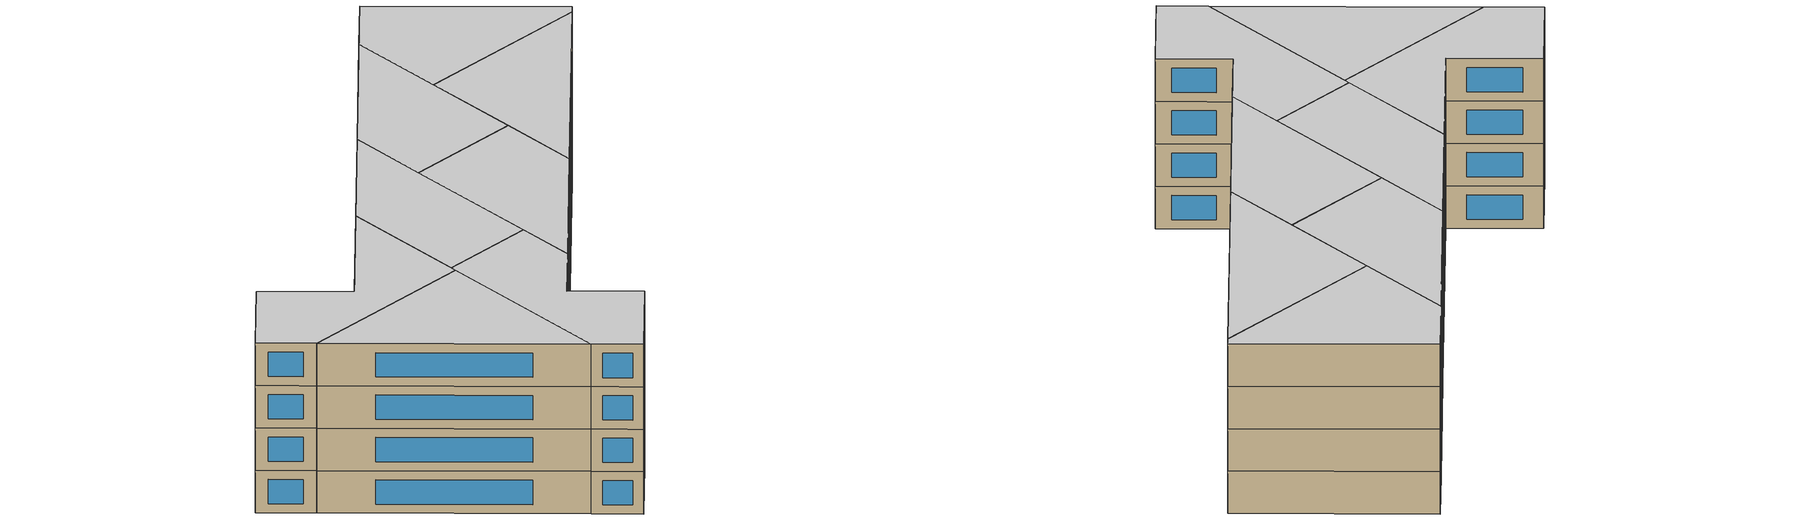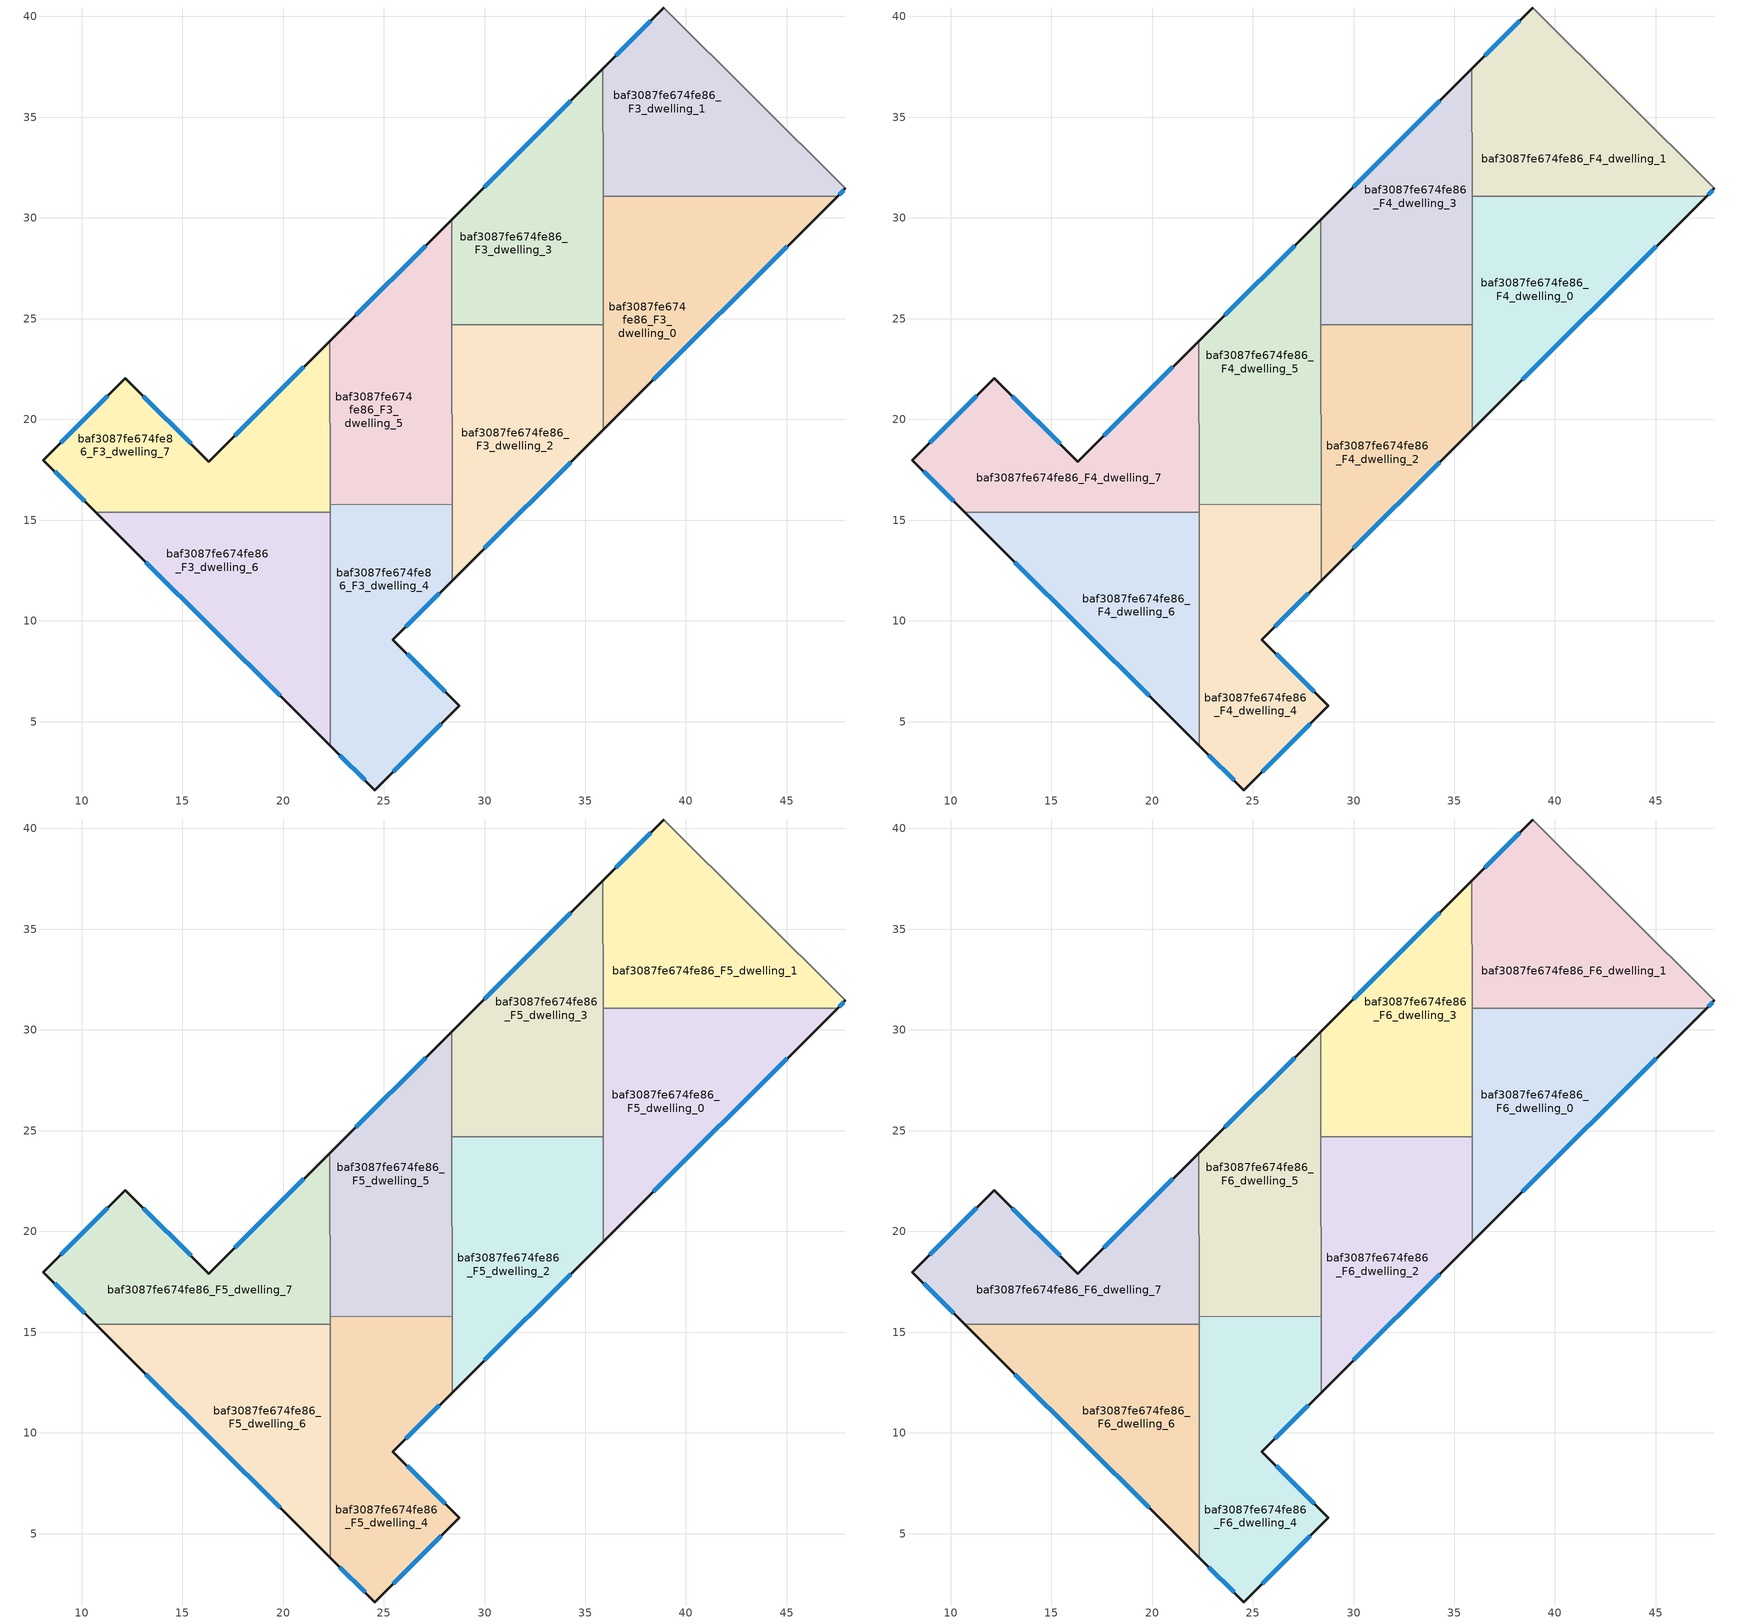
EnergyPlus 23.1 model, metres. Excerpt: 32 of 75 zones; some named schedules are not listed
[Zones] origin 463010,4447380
baf3087fe674fe86_F3_dwelling_0
 floor to baf3087fe674fe86_F2_dwelling_3 (EU_floor_Construction): 42.02,25.6 36.11,19.7 35.9,19.91 35.89,28.61 37.43,30.16 z9
 floor to baf3087fe674fe86_F2_dwelling_4 (EU_floor_Construction): 47.52,31.08 42.02,25.6 37.43,30.16 38.34,31.07 z9
 floor to baf3087fe674fe86_F2_dwelling_2 (EU_floor_Construction): 36.11,19.7 35.9,19.49 35.9,19.91 z9
 floor adiabatic (EU_floor_Construction): 38.34,31.07 35.89,28.61 35.89,31.07 z9
 wall outside (EU_wall_Construction): 35.9,19.49 47.52,31.08 z9:12
 wall to baf3087fe674fe86_F3_dwelling_1 (EU_wall_Construction): 47.52,31.08 35.89,31.07 z9:12
 wall to baf3087fe674fe86_F3_dwelling_3 (EU_wall_Construction): 35.89,31.07 35.89,24.71 z9:12
 wall to baf3087fe674fe86_F3_dwelling_2 (EU_wall_Construction): 35.89,24.71 35.9,19.49 z9:12
 window (EU_Window_Construction): 38.39,21.97 45.03,28.6 z9.64:11.36
baf3087fe674fe86_F3_dwelling_1
 floor to baf3087fe674fe86_F2_dwelling_8 (EU_floor_Construction): 43.29,36.05 38.34,31.07 35.89,31.07 35.88,37.41 38.9,40.42 z9
 floor to baf3087fe674fe86_F2_dwelling_4 (EU_floor_Construction): 47.9,31.46 47.52,31.08 38.34,31.07 43.29,36.05 z9
 wall outside (EU_wall_Construction): 38.9,40.42 35.88,37.41 / 47.52,31.08 47.9,31.46 z9:12
 wall adiabatic (EU_wall_Construction): 47.9,31.46 38.9,40.42 z9:12
 wall to baf3087fe674fe86_F3_dwelling_3 (EU_wall_Construction): 35.88,37.41 35.89,31.07 z9:12
 window (EU_Window_Construction): 38.25,39.78 36.53,38.05 / 47.6,31.16 47.82,31.38 z9.64:11.36
baf3087fe674fe86_F3_dwelling_2
 floor to baf3087fe674fe86_F2_dwelling_2 (EU_floor_Construction): 35.9,19.91 35.9,19.49 30.17,13.77 28.39,15.54 28.38,21.06 31.54,24.24 z9
 floor to baf3087fe674fe86_F2_dwelling_3 (EU_floor_Construction): 35.89,24.71 35.9,19.91 31.54,24.24 32,24.71 z9
 floor to baf3087fe674fe86_F2_dwelling_1 (EU_floor_Construction): 30.17,13.77 28.39,12.01 28.39,15.54 z9
 floor to baf3087fe674fe86_F2_dwelling_7 (EU_floor_Construction): 32,24.71 28.38,21.06 28.38,24.7 z9
 wall outside (EU_wall_Construction): 28.39,12 35.9,19.49 z9:12
 wall to baf3087fe674fe86_F3_dwelling_3 (EU_wall_Construction): 35.89,24.71 28.38,24.7 z9:12
 wall to baf3087fe674fe86_F3_dwelling_5 (EU_wall_Construction): 28.38,24.7 28.39,15.78 z9:12
 wall to baf3087fe674fe86_F3_dwelling_4 (EU_wall_Construction): 28.39,15.78 28.39,12 z9:12
 window (EU_Window_Construction): 30,13.61 34.29,17.89 z9.64:11.36
baf3087fe674fe86_F3_dwelling_3
 floor to baf3087fe674fe86_F2_dwelling_7 (EU_floor_Construction): 35.65,28.37 32.01,24.71 28.38,24.7 28.37,29.92 31.23,32.77 z9
 floor to baf3087fe674fe86_F2_dwelling_3 (EU_floor_Construction): 35.89,28.61 35.89,24.71 32.01,24.71 z9
 floor adiabatic (EU_floor_Construction): 35.88,37.41 35.89,28.61 35.65,28.37 31.23,32.77 z9
 wall outside (EU_wall_Construction): 35.88,37.41 28.37,29.92 z9:12
 wall to baf3087fe674fe86_F3_dwelling_5 (EU_wall_Construction): 28.37,29.92 28.38,24.7 z9:12
 window (EU_Window_Construction): 34.27,35.81 29.98,31.53 z9.64:11.36
baf3087fe674fe86_F3_dwelling_4
 floor to baf3087fe674fe86_F2_dwelling_0 (EU_floor_Construction): 25.45,9.07 28.76,5.79 24.56,1.61 22.34,3.82 22.34,10.72 24.72,8.35 z9
 floor to baf3087fe674fe86_F2_dwelling_1 (EU_floor_Construction): 28.39,15.54 28.39,12.01 24.72,8.35 22.34,10.72 22.33,14.98 23.12,15.77 28.15,15.78 z9
 floor adiabatic (EU_floor_Construction): 28.39,15.78 28.39,15.54 28.15,15.78 z9
 floor to baf3087fe674fe86_F2_dwelling_6 (EU_floor_Construction): 23.12,15.77 22.33,14.98 22.33,15.77 z9
 wall outside (EU_wall_Construction): 22.34,3.82 24.56,1.61 28.76,5.79 25.45,9.07 28.39,12 z9:12
 wall to baf3087fe674fe86_F3_dwelling_5 (EU_wall_Construction): 28.39,15.78 22.33,15.77 z9:12
 wall to baf3087fe674fe86_F3_dwelling_6 (EU_wall_Construction): 22.33,15.4 22.34,3.82 z9:12
 wall to baf3087fe674fe86_F3_dwelling_7 (EU_wall_Construction): 22.33,15.77 22.33,15.4 z9:12
 window (EU_Window_Construction): 26.08,9.7 27.76,11.38 / 28.05,6.5 26.16,8.37 / 25.46,2.5 27.86,4.9 / 22.82,3.34 24.09,2.08 z9.64:11.36
baf3087fe674fe86_F3_dwelling_5
 floor to baf3087fe674fe86_F2_dwelling_1 (EU_floor_Construction): 28.15,15.78 23.12,15.77 25.62,18.29 z9
 floor to baf3087fe674fe86_F2_dwelling_6 (EU_floor_Construction): 28.05,20.73 23.12,15.77 22.33,15.77 22.33,23.88 23.6,25.16 z9
 floor to baf3087fe674fe86_F2_dwelling_7 (EU_floor_Construction): 28.37,29.92 28.38,21.06 28.05,20.73 23.6,25.16 z9
 floor adiabatic (EU_floor_Construction): 28.38,21.06 28.39,15.78 28.15,15.78 25.63,18.29 z9
 wall outside (EU_wall_Construction): 28.37,29.92 22.33,23.88 z9:12
 wall to baf3087fe674fe86_F3_dwelling_7 (EU_wall_Construction): 22.33,23.88 22.33,15.77 z9:12
 window (EU_Window_Construction): 27.08,28.63 23.62,25.18 z9.64:11.36
baf3087fe674fe86_F3_dwelling_6
 floor to baf3087fe674fe86_F2_dwelling_5 (EU_floor_Construction): 20.65,13.29 16.76,9.37 10.71,15.39 18.53,15.4 z9
 floor to baf3087fe674fe86_F2_dwelling_0 (EU_floor_Construction): 22.34,10.72 22.34,3.82 16.76,9.37 20.21,12.84 z9
 floor to baf3087fe674fe86_F2_dwelling_1 (EU_floor_Construction): 22.33,14.98 22.34,10.72 20.21,12.84 z9
 floor to baf3087fe674fe86_F2_dwelling_6 (EU_floor_Construction): 22.33,15.4 22.33,14.98 20.65,13.29 18.53,15.4 z9
 wall outside (EU_wall_Construction): 10.71,15.39 22.34,3.82 z9:12
 wall to baf3087fe674fe86_F3_dwelling_7 (EU_wall_Construction): 22.33,15.4 10.71,15.39 z9:12
 window (EU_Window_Construction): 13.2,12.91 19.85,6.3 z9.64:11.36
baf3087fe674fe86_F3_dwelling_7
 floor to baf3087fe674fe86_F2_dwelling_5 (EU_floor_Construction): 16.33,17.9 16.17,17.75 18.53,15.4 10.71,15.39 8.1,17.98 12.17,22.04 z9
 floor to baf3087fe674fe86_F2_dwelling_6 (EU_floor_Construction): 22.33,23.88 22.33,15.4 18.53,15.4 16.17,17.75 16.33,17.9 z9
 wall outside (EU_wall_Construction): 22.33,23.88 16.33,17.9 12.17,22.04 8.1,17.98 10.71,15.39 z9:12
 window (EU_Window_Construction): 8.66,17.43 10.15,15.95 / 11.3,21.17 8.97,18.85 / 15.44,18.78 13.06,21.15 / 21.04,22.6 17.61,19.18 z9.64:11.36
baf3087fe674fe86_F4_dwelling_0
 floor to baf3087fe674fe86_F3_dwelling_0 (EU_floor_Construction): 47.52,31.08 35.9,19.49 35.89,31.07 z12
 wall outside (EU_wall_Construction): 35.9,19.49 47.52,31.08 z12:15
 wall to baf3087fe674fe86_F4_dwelling_1 (EU_wall_Construction): 47.52,31.08 35.89,31.07 z12:15
 wall to baf3087fe674fe86_F4_dwelling_3 (EU_wall_Construction): 35.89,31.07 35.89,24.71 z12:15
 wall to baf3087fe674fe86_F4_dwelling_2 (EU_wall_Construction): 35.89,24.71 35.9,19.49 z12:15
 window (EU_Window_Construction): 38.39,21.97 45.03,28.6 z12.64:14.36
baf3087fe674fe86_F4_dwelling_1
 floor to baf3087fe674fe86_F3_dwelling_1 (EU_floor_Construction): 47.9,31.46 47.52,31.08 35.89,31.07 35.88,37.41 38.9,40.42 z12
 wall outside (EU_wall_Construction): 38.9,40.42 35.88,37.41 / 47.52,31.08 47.9,31.46 z12:15
 wall adiabatic (EU_wall_Construction): 47.9,31.46 38.9,40.42 z12:15
 wall to baf3087fe674fe86_F4_dwelling_3 (EU_wall_Construction): 35.88,37.41 35.89,31.07 z12:15
 window (EU_Window_Construction): 38.25,39.78 36.53,38.05 / 47.6,31.16 47.82,31.38 z12.64:14.36
baf3087fe674fe86_F4_dwelling_2
 floor to baf3087fe674fe86_F3_dwelling_2 (EU_floor_Construction): 35.89,24.71 35.9,19.49 28.39,12 28.38,24.7 z12
 wall outside (EU_wall_Construction): 28.39,12 35.9,19.49 z12:15
 wall to baf3087fe674fe86_F4_dwelling_3 (EU_wall_Construction): 35.89,24.71 28.38,24.7 z12:15
 wall to baf3087fe674fe86_F4_dwelling_5 (EU_wall_Construction): 28.38,24.7 28.39,15.78 z12:15
 wall to baf3087fe674fe86_F4_dwelling_4 (EU_wall_Construction): 28.39,15.78 28.39,12 z12:15
 window (EU_Window_Construction): 30,13.61 34.29,17.89 z12.64:14.36
baf3087fe674fe86_F4_dwelling_3
 floor to baf3087fe674fe86_F3_dwelling_3 (EU_floor_Construction): 35.88,37.41 35.89,24.71 28.38,24.7 28.37,29.92 z12
 wall outside (EU_wall_Construction): 35.88,37.41 28.37,29.92 z12:15
 wall to baf3087fe674fe86_F4_dwelling_5 (EU_wall_Construction): 28.37,29.92 28.38,24.7 z12:15
 window (EU_Window_Construction): 34.27,35.81 29.98,31.53 z12.64:14.36
baf3087fe674fe86_F4_dwelling_4
 floor to baf3087fe674fe86_F3_dwelling_4 (EU_floor_Construction): 28.39,15.78 28.39,12 25.45,9.07 28.76,5.79 24.56,1.61 22.34,3.82 22.33,15.77 z12
 wall outside (EU_wall_Construction): 22.34,3.82 24.56,1.61 28.76,5.79 25.45,9.07 28.39,12 z12:15
 wall to baf3087fe674fe86_F4_dwelling_5 (EU_wall_Construction): 28.39,15.78 22.33,15.77 z12:15
 wall to baf3087fe674fe86_F4_dwelling_6 (EU_wall_Construction): 22.33,15.4 22.34,3.82 z12:15
 wall to baf3087fe674fe86_F4_dwelling_7 (EU_wall_Construction): 22.33,15.77 22.33,15.4 z12:15
 window (EU_Window_Construction): 26.08,9.7 27.76,11.38 / 28.05,6.5 26.16,8.37 / 25.46,2.5 27.86,4.9 / 22.82,3.34 24.09,2.08 z12.64:14.36
baf3087fe674fe86_F4_dwelling_5
 floor to baf3087fe674fe86_F3_dwelling_5 (EU_floor_Construction): 28.37,29.92 28.39,15.78 22.33,15.77 22.33,23.88 z12
 wall outside (EU_wall_Construction): 28.37,29.92 22.33,23.88 z12:15
 wall to baf3087fe674fe86_F4_dwelling_7 (EU_wall_Construction): 22.33,23.88 22.33,15.77 z12:15
 window (EU_Window_Construction): 27.08,28.63 23.62,25.18 z12.64:14.36
baf3087fe674fe86_F4_dwelling_6
 floor to baf3087fe674fe86_F3_dwelling_6 (EU_floor_Construction): 22.33,15.4 22.34,3.82 10.71,15.39 z12
 wall outside (EU_wall_Construction): 10.71,15.39 22.34,3.82 z12:15
 wall to baf3087fe674fe86_F4_dwelling_7 (EU_wall_Construction): 22.33,15.4 10.71,15.39 z12:15
 window (EU_Window_Construction): 13.2,12.91 19.85,6.3 z12.64:14.36
baf3087fe674fe86_F4_dwelling_7
 floor to baf3087fe674fe86_F3_dwelling_7 (EU_floor_Construction): 22.33,23.88 22.33,15.4 10.71,15.39 8.1,17.98 12.17,22.04 16.33,17.9 z12
 wall outside (EU_wall_Construction): 22.33,23.88 16.33,17.9 12.17,22.04 8.1,17.98 10.71,15.39 z12:15
 window (EU_Window_Construction): 8.66,17.43 10.15,15.95 / 11.3,21.17 8.97,18.85 / 15.44,18.78 13.06,21.15 / 21.04,22.6 17.61,19.18 z12.64:14.36
baf3087fe674fe86_F5_dwelling_0
 floor to baf3087fe674fe86_F4_dwelling_0 (EU_floor_Construction): 47.52,31.08 35.9,19.49 35.89,31.07 z15
 wall outside (EU_wall_Construction): 35.9,19.49 47.52,31.08 z15:18
 wall to baf3087fe674fe86_F5_dwelling_1 (EU_wall_Construction): 47.52,31.08 35.89,31.07 z15:18
 wall to baf3087fe674fe86_F5_dwelling_3 (EU_wall_Construction): 35.89,31.07 35.89,24.71 z15:18
 wall to baf3087fe674fe86_F5_dwelling_2 (EU_wall_Construction): 35.89,24.71 35.9,19.49 z15:18
 window (EU_Window_Construction): 38.39,21.97 45.03,28.6 z15.64:17.36
baf3087fe674fe86_F5_dwelling_1
 floor to baf3087fe674fe86_F4_dwelling_1 (EU_floor_Construction): 47.9,31.46 47.52,31.08 35.89,31.07 35.88,37.41 38.9,40.42 z15
 wall outside (EU_wall_Construction): 38.9,40.42 35.88,37.41 / 47.52,31.08 47.9,31.46 z15:18
 wall adiabatic (EU_wall_Construction): 47.9,31.46 38.9,40.42 z15:18
 wall to baf3087fe674fe86_F5_dwelling_3 (EU_wall_Construction): 35.88,37.41 35.89,31.07 z15:18
 window (EU_Window_Construction): 38.25,39.78 36.53,38.05 / 47.6,31.16 47.82,31.38 z15.64:17.36
baf3087fe674fe86_F5_dwelling_2
 floor to baf3087fe674fe86_F4_dwelling_2 (EU_floor_Construction): 35.89,24.71 35.9,19.49 28.39,12 28.38,24.7 z15
 wall outside (EU_wall_Construction): 28.39,12 35.9,19.49 z15:18
 wall to baf3087fe674fe86_F5_dwelling_3 (EU_wall_Construction): 35.89,24.71 28.38,24.7 z15:18
 wall to baf3087fe674fe86_F5_dwelling_5 (EU_wall_Construction): 28.38,24.7 28.39,15.78 z15:18
 wall to baf3087fe674fe86_F5_dwelling_4 (EU_wall_Construction): 28.39,15.78 28.39,12 z15:18
 window (EU_Window_Construction): 30,13.61 34.29,17.89 z15.64:17.36
baf3087fe674fe86_F5_dwelling_3
 floor to baf3087fe674fe86_F4_dwelling_3 (EU_floor_Construction): 35.88,37.41 35.89,24.71 28.38,24.7 28.37,29.92 z15
 wall outside (EU_wall_Construction): 35.88,37.41 28.37,29.92 z15:18
 wall to baf3087fe674fe86_F5_dwelling_5 (EU_wall_Construction): 28.37,29.92 28.38,24.7 z15:18
 window (EU_Window_Construction): 34.27,35.81 29.98,31.53 z15.64:17.36
baf3087fe674fe86_F5_dwelling_4
 floor to baf3087fe674fe86_F4_dwelling_4 (EU_floor_Construction): 28.39,15.78 28.39,12 25.45,9.07 28.76,5.79 24.56,1.61 22.34,3.82 22.33,15.77 z15
 wall outside (EU_wall_Construction): 22.34,3.82 24.56,1.61 28.76,5.79 25.45,9.07 28.39,12 z15:18
 wall to baf3087fe674fe86_F5_dwelling_5 (EU_wall_Construction): 28.39,15.78 22.33,15.77 z15:18
 wall to baf3087fe674fe86_F5_dwelling_6 (EU_wall_Construction): 22.33,15.4 22.34,3.82 z15:18
 wall to baf3087fe674fe86_F5_dwelling_7 (EU_wall_Construction): 22.33,15.77 22.33,15.4 z15:18
 window (EU_Window_Construction): 26.08,9.7 27.76,11.38 / 28.05,6.5 26.16,8.37 / 25.46,2.5 27.86,4.9 / 22.82,3.34 24.09,2.08 z15.64:17.36
baf3087fe674fe86_F5_dwelling_5
 floor to baf3087fe674fe86_F4_dwelling_5 (EU_floor_Construction): 28.37,29.92 28.39,15.78 22.33,15.77 22.33,23.88 z15
 wall outside (EU_wall_Construction): 28.37,29.92 22.33,23.88 z15:18
 wall to baf3087fe674fe86_F5_dwelling_7 (EU_wall_Construction): 22.33,23.88 22.33,15.77 z15:18
 window (EU_Window_Construction): 27.08,28.63 23.62,25.18 z15.64:17.36
baf3087fe674fe86_F5_dwelling_6
 floor to baf3087fe674fe86_F4_dwelling_6 (EU_floor_Construction): 22.33,15.4 22.34,3.82 10.71,15.39 z15
 wall outside (EU_wall_Construction): 10.71,15.39 22.34,3.82 z15:18
 wall to baf3087fe674fe86_F5_dwelling_7 (EU_wall_Construction): 22.33,15.4 10.71,15.39 z15:18
 window (EU_Window_Construction): 13.2,12.91 19.85,6.3 z15.64:17.36
baf3087fe674fe86_F5_dwelling_7
 floor to baf3087fe674fe86_F4_dwelling_7 (EU_floor_Construction): 22.33,23.88 22.33,15.4 10.71,15.39 8.1,17.98 12.17,22.04 16.33,17.9 z15
 wall outside (EU_wall_Construction): 22.33,23.88 16.33,17.9 12.17,22.04 8.1,17.98 10.71,15.39 z15:18
 window (EU_Window_Construction): 8.66,17.43 10.15,15.95 / 11.3,21.17 8.97,18.85 / 15.44,18.78 13.06,21.15 / 21.04,22.6 17.61,19.18 z15.64:17.36
baf3087fe674fe86_F6_dwelling_0
 floor to baf3087fe674fe86_F5_dwelling_0 (EU_floor_Construction): 47.52,31.08 35.9,19.49 35.89,31.07 z18
 wall outside (EU_wall_Construction): 35.9,19.49 47.52,31.08 z18:21
 wall to baf3087fe674fe86_F6_dwelling_1 (EU_wall_Construction): 47.52,31.08 35.89,31.07 z18:21
 wall to baf3087fe674fe86_F6_dwelling_3 (EU_wall_Construction): 35.89,31.07 35.89,24.71 z18:21
 wall to baf3087fe674fe86_F6_dwelling_2 (EU_wall_Construction): 35.89,24.71 35.9,19.49 z18:21
 window (EU_Window_Construction): 38.39,21.97 45.03,28.6 z18.64:20.36
 ceiling to baf3087fe674fe86_F7_dwelling_0 (EU_floor_Construction): 47.52,31.08 35.89,31.07 35.9,19.49 z21
baf3087fe674fe86_F6_dwelling_1
 floor to baf3087fe674fe86_F5_dwelling_1 (EU_floor_Construction): 47.9,31.46 47.52,31.08 35.89,31.07 35.88,37.41 38.9,40.42 z18
 wall outside (EU_wall_Construction): 38.9,40.42 35.88,37.41 / 47.52,31.08 47.9,31.46 z18:21
 wall adiabatic (EU_wall_Construction): 47.9,31.46 38.9,40.42 z18:21
 wall to baf3087fe674fe86_F6_dwelling_3 (EU_wall_Construction): 35.88,37.41 35.89,31.07 z18:21
 window (EU_Window_Construction): 38.25,39.78 36.53,38.05 / 47.6,31.16 47.82,31.38 z18.64:20.36
 ceiling to baf3087fe674fe86_F7_dwelling_1 (EU_floor_Construction): 47.52,31.08 47.9,31.46 38.9,40.42 35.88,37.41 35.89,31.07 z21
baf3087fe674fe86_F6_dwelling_2
 floor to baf3087fe674fe86_F5_dwelling_2 (EU_floor_Construction): 35.89,24.71 35.9,19.49 28.39,12 28.38,24.7 z18
 wall outside (EU_wall_Construction): 28.39,12 35.9,19.49 z18:21
 wall to baf3087fe674fe86_F6_dwelling_3 (EU_wall_Construction): 35.89,24.71 28.38,24.7 z18:21
 wall to baf3087fe674fe86_F6_dwelling_5 (EU_wall_Construction): 28.38,24.7 28.39,15.78 z18:21
 wall to baf3087fe674fe86_F6_dwelling_4 (EU_wall_Construction): 28.39,15.78 28.39,12 z18:21
 window (EU_Window_Construction): 30,13.61 34.29,17.89 z18.64:20.36
 ceiling to baf3087fe674fe86_F7_dwelling_2 (EU_floor_Construction): 35.9,19.49 35.89,24.71 28.38,24.7 28.39,12 z21
baf3087fe674fe86_F6_dwelling_3
 floor to baf3087fe674fe86_F5_dwelling_3 (EU_floor_Construction): 35.88,37.41 35.89,24.71 28.38,24.7 28.37,29.92 z18
 wall outside (EU_wall_Construction): 35.88,37.41 28.37,29.92 z18:21
 wall to baf3087fe674fe86_F6_dwelling_5 (EU_wall_Construction): 28.37,29.92 28.38,24.7 z18:21
 window (EU_Window_Construction): 34.27,35.81 29.98,31.53 z18.64:20.36
 ceiling to baf3087fe674fe86_F7_dwelling_3 (EU_floor_Construction): 35.89,24.71 35.88,37.41 28.37,29.92 28.38,24.7 z21
baf3087fe674fe86_F6_dwelling_4
 floor to baf3087fe674fe86_F5_dwelling_4 (EU_floor_Construction): 28.39,15.78 28.39,12 25.45,9.07 28.76,5.79 24.56,1.61 22.34,3.82 22.33,15.77 z18
 wall outside (EU_wall_Construction): 22.34,3.82 24.56,1.61 28.76,5.79 25.45,9.07 28.39,12 z18:21
 wall to baf3087fe674fe86_F6_dwelling_5 (EU_wall_Construction): 28.39,15.78 22.33,15.77 z18:21
 wall to baf3087fe674fe86_F6_dwelling_6 (EU_wall_Construction): 22.33,15.4 22.34,3.82 z18:21
 wall to baf3087fe674fe86_F6_dwelling_7 (EU_wall_Construction): 22.33,15.77 22.33,15.4 z18:21
 window (EU_Window_Construction): 26.08,9.7 27.76,11.38 / 28.05,6.5 26.16,8.37 / 25.46,2.5 27.86,4.9 / 22.82,3.34 24.09,2.08 z18.64:20.36
 ceiling to baf3087fe674fe86_F7_dwelling_4 (EU_floor_Construction): 28.76,5.79 25.45,9.07 28.39,12 28.39,15.78 22.33,15.77 22.34,3.82 24.56,1.61 z21
baf3087fe674fe86_F6_dwelling_5
 floor to baf3087fe674fe86_F5_dwelling_5 (EU_floor_Construction): 28.37,29.92 28.39,15.78 22.33,15.77 22.33,23.88 z18
 wall outside (EU_wall_Construction): 28.37,29.92 22.33,23.88 z18:21
 wall to baf3087fe674fe86_F6_dwelling_7 (EU_wall_Construction): 22.33,23.88 22.33,15.77 z18:21
 window (EU_Window_Construction): 27.08,28.63 23.62,25.18 z18.64:20.36
 ceiling to baf3087fe674fe86_F7_dwelling_5 (EU_floor_Construction): 28.39,15.78 28.37,29.92 22.33,23.88 22.33,15.77 z21
baf3087fe674fe86_F6_dwelling_6
 floor to baf3087fe674fe86_F5_dwelling_6 (EU_floor_Construction): 22.33,15.4 22.34,3.82 10.71,15.39 z18
 wall outside (EU_wall_Construction): 10.71,15.39 22.34,3.82 z18:21
 wall to baf3087fe674fe86_F6_dwelling_7 (EU_wall_Construction): 22.33,15.4 10.71,15.39 z18:21
 window (EU_Window_Construction): 13.2,12.91 19.85,6.3 z18.64:20.36
 ceiling to baf3087fe674fe86_F7_dwelling_6 (EU_floor_Construction): 22.34,3.82 22.33,15.4 10.71,15.39 z21
baf3087fe674fe86_F6_dwelling_7
 floor to baf3087fe674fe86_F5_dwelling_7 (EU_floor_Construction): 22.33,23.88 22.33,15.4 10.71,15.39 8.1,17.98 12.17,22.04 16.33,17.9 z18
 wall outside (EU_wall_Construction): 22.33,23.88 16.33,17.9 12.17,22.04 8.1,17.98 10.71,15.39 z18:21
 window (EU_Window_Construction): 8.66,17.43 10.15,15.95 / 11.3,21.17 8.97,18.85 / 15.44,18.78 13.06,21.15 / 21.04,22.6 17.61,19.18 z18.64:20.36
 ceiling to baf3087fe674fe86_F7_dwelling_7 (EU_floor_Construction): 22.33,15.4 22.33,23.88 16.33,17.9 12.17,22.04 8.1,17.98 10.71,15.39 z21
[Building]
EU S2 Campaign: North Axis=0; Terrain=City; Solar Distribution=FullExterior
[Site:Location]
Yerevan-Zvartnots.Intl.AP: Latitude=40.15; Longitude=44.383; Time Zone=4; Elevation=854
[SizingPeriod:WeatherFileDays]
AnnualSizingPeriod: Begin Month=1; Begin Day of Month=1; End Month=12; End Day of Month=31; Day of Week for Start Day=Monday; Use Weather File Daylight Saving Period=No; Use Weather File Rain and Snow Indicators=No
[MATERIAL]
EU_InternalMass_Material: Roughness=MediumRough; Thickness=0.1; Conductivity=1; Density=1800; Specific Heat=900; Thermal Absorptance=0.9; Solar Absorptance=0.7; Visible Absorptance=0.7
[MATERIAL:NOMASS] Roughness=MediumRough; Thermal Absorptance=0.9; Solar Absorptance=0.7; Visible Absorptance=0.7
Name | Thermal Resistance
EU_wall_NoMass | 1.05043
EU_floor_NoMass | 0.478065
[WINDOWMATERIAL:SIMPLEGLAZINGSYSTEM]
EU_Window_SimpleGlazing: UFactor=2.5566; Solar Heat Gain Coefficient=0.75; Visible Transmittance=0.75
[CONSTRUCTION]
EU_wall_Construction: EU_wall_NoMass
EU_floor_Construction: EU_floor_NoMass
EU_Window_Construction: EU_Window_SimpleGlazing
EU_InternalMass_Construction: EU_InternalMass_Material
[ZONE] Type=1; Multiplier=1; Ceiling Height=autocalculate; Floor Area=autocalculate; Part of Total Floor Area=Yes
Name | Volume
baf3087fe674fe86_F3_dwelling_0; baf3087fe674fe86_F4_dwelling_0; baf3087fe674fe86_F5_dwelling_0; baf3087fe674fe86_F6_dwelling_0; baf3087fe674fe86_F3_dwelling_5; baf3087fe674fe86_F4_dwelling_5; baf3087fe674fe86_F5_dwelling_5; baf3087fe674fe86_F6_dwelling_5; baf3087fe674fe86_F3_dwelling_6; baf3087fe674fe86_F4_dwelling_6; baf3087fe674fe86_F5_dwelling_6; baf3087fe674fe86_F6_dwelling_6 | 202.118
baf3087fe674fe86_F3_dwelling_1; baf3087fe674fe86_F4_dwelling_1; baf3087fe674fe86_F5_dwelling_1; baf3087fe674fe86_F6_dwelling_1 | 202.115
baf3087fe674fe86_F3_dwelling_2; baf3087fe674fe86_F4_dwelling_2; baf3087fe674fe86_F5_dwelling_2; baf3087fe674fe86_F6_dwelling_2 | 201.909
baf3087fe674fe86_F3_dwelling_3; baf3087fe674fe86_F4_dwelling_3; baf3087fe674fe86_F5_dwelling_3; baf3087fe674fe86_F6_dwelling_3 | 201.951
baf3087fe674fe86_F3_dwelling_4; baf3087fe674fe86_F4_dwelling_4; baf3087fe674fe86_F5_dwelling_4; baf3087fe674fe86_F6_dwelling_4 | 202.518
baf3087fe674fe86_F3_dwelling_7; baf3087fe674fe86_F4_dwelling_7; baf3087fe674fe86_F5_dwelling_7; baf3087fe674fe86_F6_dwelling_7 | 202.136
[INTERNALMASS] Construction=EU_InternalMass_Construction
Name | Zone or ZoneList | Surface Area
baf3087fe674fe86_F3_dwelling_0_EU_InternalMass | baf3087fe674fe86_F3_dwelling_0 | 67.3725
baf3087fe674fe86_F3_dwelling_1_EU_InternalMass | baf3087fe674fe86_F3_dwelling_1 | 67.3719
baf3087fe674fe86_F3_dwelling_2_EU_InternalMass | baf3087fe674fe86_F3_dwelling_2 | 67.3031
baf3087fe674fe86_F3_dwelling_3_EU_InternalMass | baf3087fe674fe86_F3_dwelling_3 | 67.317
baf3087fe674fe86_F3_dwelling_4_EU_InternalMass | baf3087fe674fe86_F3_dwelling_4 | 67.5047
baf3087fe674fe86_F3_dwelling_5_EU_InternalMass | baf3087fe674fe86_F3_dwelling_5 | 67.3728
baf3087fe674fe86_F3_dwelling_6_EU_InternalMass | baf3087fe674fe86_F3_dwelling_6 | 67.3727
baf3087fe674fe86_F3_dwelling_7_EU_InternalMass | baf3087fe674fe86_F3_dwelling_7 | 67.3786
baf3087fe674fe86_F4_dwelling_0_EU_InternalMass | baf3087fe674fe86_F4_dwelling_0 | 67.3725
baf3087fe674fe86_F4_dwelling_1_EU_InternalMass | baf3087fe674fe86_F4_dwelling_1 | 67.3719
baf3087fe674fe86_F4_dwelling_2_EU_InternalMass | baf3087fe674fe86_F4_dwelling_2 | 67.3031
baf3087fe674fe86_F4_dwelling_3_EU_InternalMass | baf3087fe674fe86_F4_dwelling_3 | 67.317
baf3087fe674fe86_F4_dwelling_4_EU_InternalMass | baf3087fe674fe86_F4_dwelling_4 | 67.5047
baf3087fe674fe86_F4_dwelling_5_EU_InternalMass | baf3087fe674fe86_F4_dwelling_5 | 67.3728
baf3087fe674fe86_F4_dwelling_6_EU_InternalMass | baf3087fe674fe86_F4_dwelling_6 | 67.3727
baf3087fe674fe86_F4_dwelling_7_EU_InternalMass | baf3087fe674fe86_F4_dwelling_7 | 67.3786
baf3087fe674fe86_F5_dwelling_0_EU_InternalMass | baf3087fe674fe86_F5_dwelling_0 | 67.3725
baf3087fe674fe86_F5_dwelling_1_EU_InternalMass | baf3087fe674fe86_F5_dwelling_1 | 67.3719
baf3087fe674fe86_F5_dwelling_2_EU_InternalMass | baf3087fe674fe86_F5_dwelling_2 | 67.3031
baf3087fe674fe86_F5_dwelling_3_EU_InternalMass | baf3087fe674fe86_F5_dwelling_3 | 67.317
baf3087fe674fe86_F5_dwelling_4_EU_InternalMass | baf3087fe674fe86_F5_dwelling_4 | 67.5047
baf3087fe674fe86_F5_dwelling_5_EU_InternalMass | baf3087fe674fe86_F5_dwelling_5 | 67.3728
baf3087fe674fe86_F5_dwelling_6_EU_InternalMass | baf3087fe674fe86_F5_dwelling_6 | 67.3727
baf3087fe674fe86_F5_dwelling_7_EU_InternalMass | baf3087fe674fe86_F5_dwelling_7 | 67.3786
baf3087fe674fe86_F6_dwelling_0_EU_InternalMass | baf3087fe674fe86_F6_dwelling_0 | 67.3725
baf3087fe674fe86_F6_dwelling_1_EU_InternalMass | baf3087fe674fe86_F6_dwelling_1 | 67.3719
baf3087fe674fe86_F6_dwelling_2_EU_InternalMass | baf3087fe674fe86_F6_dwelling_2 | 67.3031
baf3087fe674fe86_F6_dwelling_3_EU_InternalMass | baf3087fe674fe86_F6_dwelling_3 | 67.317
baf3087fe674fe86_F6_dwelling_4_EU_InternalMass | baf3087fe674fe86_F6_dwelling_4 | 67.5047
baf3087fe674fe86_F6_dwelling_5_EU_InternalMass | baf3087fe674fe86_F6_dwelling_5 | 67.3728
baf3087fe674fe86_F6_dwelling_6_EU_InternalMass | baf3087fe674fe86_F6_dwelling_6 | 67.3727
baf3087fe674fe86_F6_dwelling_7_EU_InternalMass | baf3087fe674fe86_F6_dwelling_7 | 67.3786
[OTHEREQUIPMENT] Fuel Type=Electricity; Design Level Calculation Method=Watts/Area; Power per Zone Floor Area=1; Fraction Latent=0; Fraction Radiant=0; Fraction Lost=0; Carbon Dioxide Generation Rate=0; EndUse Subcategory=EU_Step8_InternalGains
Name | Zone or ZoneList or Space or SpaceList | Schedule
EU_Step8_InternalGain_baf3087fe674fe86_F3_dwelling_0_f000 | baf3087fe674fe86_F3_dwelling_0 | EU_Step8_GainSchedule_baf3087fe674fe86_F3_dwelling_0_f000
EU_Step8_InternalGain_baf3087fe674fe86_F3_dwelling_1_f000 | baf3087fe674fe86_F3_dwelling_1 | EU_Step8_GainSchedule_baf3087fe674fe86_F3_dwelling_1_f000
EU_Step8_InternalGain_baf3087fe674fe86_F3_dwelling_2_f000 | baf3087fe674fe86_F3_dwelling_2 | EU_Step8_GainSchedule_baf3087fe674fe86_F3_dwelling_2_f000
EU_Step8_InternalGain_baf3087fe674fe86_F3_dwelling_3_f000 | baf3087fe674fe86_F3_dwelling_3 | EU_Step8_GainSchedule_baf3087fe674fe86_F3_dwelling_3_f000
EU_Step8_InternalGain_baf3087fe674fe86_F3_dwelling_4_f000 | baf3087fe674fe86_F3_dwelling_4 | EU_Step8_GainSchedule_baf3087fe674fe86_F3_dwelling_4_f000
EU_Step8_InternalGain_baf3087fe674fe86_F3_dwelling_5_f000 | baf3087fe674fe86_F3_dwelling_5 | EU_Step8_GainSchedule_baf3087fe674fe86_F3_dwelling_5_f000
EU_Step8_InternalGain_baf3087fe674fe86_F3_dwelling_6_f000 | baf3087fe674fe86_F3_dwelling_6 | EU_Step8_GainSchedule_baf3087fe674fe86_F3_dwelling_6_f000
EU_Step8_InternalGain_baf3087fe674fe86_F3_dwelling_7_f000 | baf3087fe674fe86_F3_dwelling_7 | EU_Step8_GainSchedule_baf3087fe674fe86_F3_dwelling_7_f000
EU_Step8_InternalGain_baf3087fe674fe86_F4_dwelling_0_f000 | baf3087fe674fe86_F4_dwelling_0 | EU_Step8_GainSchedule_baf3087fe674fe86_F4_dwelling_0_f000
EU_Step8_InternalGain_baf3087fe674fe86_F4_dwelling_1_f000 | baf3087fe674fe86_F4_dwelling_1 | EU_Step8_GainSchedule_baf3087fe674fe86_F4_dwelling_1_f000
EU_Step8_InternalGain_baf3087fe674fe86_F4_dwelling_2_f000 | baf3087fe674fe86_F4_dwelling_2 | EU_Step8_GainSchedule_baf3087fe674fe86_F4_dwelling_2_f000
EU_Step8_InternalGain_baf3087fe674fe86_F4_dwelling_3_f000 | baf3087fe674fe86_F4_dwelling_3 | EU_Step8_GainSchedule_baf3087fe674fe86_F4_dwelling_3_f000
EU_Step8_InternalGain_baf3087fe674fe86_F4_dwelling_4_f000 | baf3087fe674fe86_F4_dwelling_4 | EU_Step8_GainSchedule_baf3087fe674fe86_F4_dwelling_4_f000
EU_Step8_InternalGain_baf3087fe674fe86_F4_dwelling_5_f000 | baf3087fe674fe86_F4_dwelling_5 | EU_Step8_GainSchedule_baf3087fe674fe86_F4_dwelling_5_f000
EU_Step8_InternalGain_baf3087fe674fe86_F4_dwelling_6_f000 | baf3087fe674fe86_F4_dwelling_6 | EU_Step8_GainSchedule_baf3087fe674fe86_F4_dwelling_6_f000
EU_Step8_InternalGain_baf3087fe674fe86_F4_dwelling_7_f000 | baf3087fe674fe86_F4_dwelling_7 | EU_Step8_GainSchedule_baf3087fe674fe86_F4_dwelling_7_f000
EU_Step8_InternalGain_baf3087fe674fe86_F5_dwelling_0_f000 | baf3087fe674fe86_F5_dwelling_0 | EU_Step8_GainSchedule_baf3087fe674fe86_F5_dwelling_0_f000
EU_Step8_InternalGain_baf3087fe674fe86_F5_dwelling_1_f000 | baf3087fe674fe86_F5_dwelling_1 | EU_Step8_GainSchedule_baf3087fe674fe86_F5_dwelling_1_f000
EU_Step8_InternalGain_baf3087fe674fe86_F5_dwelling_2_f000 | baf3087fe674fe86_F5_dwelling_2 | EU_Step8_GainSchedule_baf3087fe674fe86_F5_dwelling_2_f000
EU_Step8_InternalGain_baf3087fe674fe86_F5_dwelling_3_f000 | baf3087fe674fe86_F5_dwelling_3 | EU_Step8_GainSchedule_baf3087fe674fe86_F5_dwelling_3_f000
EU_Step8_InternalGain_baf3087fe674fe86_F5_dwelling_4_f000 | baf3087fe674fe86_F5_dwelling_4 | EU_Step8_GainSchedule_baf3087fe674fe86_F5_dwelling_4_f000
EU_Step8_InternalGain_baf3087fe674fe86_F5_dwelling_5_f000 | baf3087fe674fe86_F5_dwelling_5 | EU_Step8_GainSchedule_baf3087fe674fe86_F5_dwelling_5_f000
EU_Step8_InternalGain_baf3087fe674fe86_F5_dwelling_6_f000 | baf3087fe674fe86_F5_dwelling_6 | EU_Step8_GainSchedule_baf3087fe674fe86_F5_dwelling_6_f000
EU_Step8_InternalGain_baf3087fe674fe86_F5_dwelling_7_f000 | baf3087fe674fe86_F5_dwelling_7 | EU_Step8_GainSchedule_baf3087fe674fe86_F5_dwelling_7_f000
EU_Step8_InternalGain_baf3087fe674fe86_F6_dwelling_0_f000 | baf3087fe674fe86_F6_dwelling_0 | EU_Step8_GainSchedule_baf3087fe674fe86_F6_dwelling_0_f000
EU_Step8_InternalGain_baf3087fe674fe86_F6_dwelling_1_f000 | baf3087fe674fe86_F6_dwelling_1 | EU_Step8_GainSchedule_baf3087fe674fe86_F6_dwelling_1_f000
EU_Step8_InternalGain_baf3087fe674fe86_F6_dwelling_2_f000 | baf3087fe674fe86_F6_dwelling_2 | EU_Step8_GainSchedule_baf3087fe674fe86_F6_dwelling_2_f000
EU_Step8_InternalGain_baf3087fe674fe86_F6_dwelling_3_f000 | baf3087fe674fe86_F6_dwelling_3 | EU_Step8_GainSchedule_baf3087fe674fe86_F6_dwelling_3_f000
EU_Step8_InternalGain_baf3087fe674fe86_F6_dwelling_4_f000 | baf3087fe674fe86_F6_dwelling_4 | EU_Step8_GainSchedule_baf3087fe674fe86_F6_dwelling_4_f000
EU_Step8_InternalGain_baf3087fe674fe86_F6_dwelling_5_f000 | baf3087fe674fe86_F6_dwelling_5 | EU_Step8_GainSchedule_baf3087fe674fe86_F6_dwelling_5_f000
EU_Step8_InternalGain_baf3087fe674fe86_F6_dwelling_6_f000 | baf3087fe674fe86_F6_dwelling_6 | EU_Step8_GainSchedule_baf3087fe674fe86_F6_dwelling_6_f000
EU_Step8_InternalGain_baf3087fe674fe86_F6_dwelling_7_f000 | baf3087fe674fe86_F6_dwelling_7 | EU_Step8_GainSchedule_baf3087fe674fe86_F6_dwelling_7_f000
[ZONEVENTILATION:DESIGNFLOWRATE] Schedule=EU_AlwaysOn; Design Flow Rate Calculation Method=AirChanges/Hour; Air Changes per Hour=0.557805; Ventilation Type=Natural; Fan Pressure Rise=0; Fan Total Efficiency=1; Constant Term Coefficient=1; Temperature Term Coefficient=0; Velocity Term Coefficient=0; Velocity Squared Term Coefficient=0; Minimum Indoor Temperature=-100; Maximum Indoor Temperature=100; Delta Temperature=-100; Minimum Outdoor Temperature=-100; Maximum Outdoor Temperature=100; Maximum Wind Speed=40
Name | Zone or ZoneList or Space or SpaceList
EU_ConstantAir_baf3087fe674fe86_F3_dwelling_0 | baf3087fe674fe86_F3_dwelling_0
EU_ConstantAir_baf3087fe674fe86_F3_dwelling_1 | baf3087fe674fe86_F3_dwelling_1
EU_ConstantAir_baf3087fe674fe86_F3_dwelling_2 | baf3087fe674fe86_F3_dwelling_2
EU_ConstantAir_baf3087fe674fe86_F3_dwelling_3 | baf3087fe674fe86_F3_dwelling_3
EU_ConstantAir_baf3087fe674fe86_F3_dwelling_4 | baf3087fe674fe86_F3_dwelling_4
EU_ConstantAir_baf3087fe674fe86_F3_dwelling_5 | baf3087fe674fe86_F3_dwelling_5
EU_ConstantAir_baf3087fe674fe86_F3_dwelling_6 | baf3087fe674fe86_F3_dwelling_6
EU_ConstantAir_baf3087fe674fe86_F3_dwelling_7 | baf3087fe674fe86_F3_dwelling_7
EU_ConstantAir_baf3087fe674fe86_F4_dwelling_0 | baf3087fe674fe86_F4_dwelling_0
EU_ConstantAir_baf3087fe674fe86_F4_dwelling_1 | baf3087fe674fe86_F4_dwelling_1
EU_ConstantAir_baf3087fe674fe86_F4_dwelling_2 | baf3087fe674fe86_F4_dwelling_2
EU_ConstantAir_baf3087fe674fe86_F4_dwelling_3 | baf3087fe674fe86_F4_dwelling_3
EU_ConstantAir_baf3087fe674fe86_F4_dwelling_4 | baf3087fe674fe86_F4_dwelling_4
EU_ConstantAir_baf3087fe674fe86_F4_dwelling_5 | baf3087fe674fe86_F4_dwelling_5
EU_ConstantAir_baf3087fe674fe86_F4_dwelling_6 | baf3087fe674fe86_F4_dwelling_6
EU_ConstantAir_baf3087fe674fe86_F4_dwelling_7 | baf3087fe674fe86_F4_dwelling_7
EU_ConstantAir_baf3087fe674fe86_F5_dwelling_0 | baf3087fe674fe86_F5_dwelling_0
EU_ConstantAir_baf3087fe674fe86_F5_dwelling_1 | baf3087fe674fe86_F5_dwelling_1
EU_ConstantAir_baf3087fe674fe86_F5_dwelling_2 | baf3087fe674fe86_F5_dwelling_2
EU_ConstantAir_baf3087fe674fe86_F5_dwelling_3 | baf3087fe674fe86_F5_dwelling_3
EU_ConstantAir_baf3087fe674fe86_F5_dwelling_4 | baf3087fe674fe86_F5_dwelling_4
EU_ConstantAir_baf3087fe674fe86_F5_dwelling_5 | baf3087fe674fe86_F5_dwelling_5
EU_ConstantAir_baf3087fe674fe86_F5_dwelling_6 | baf3087fe674fe86_F5_dwelling_6
EU_ConstantAir_baf3087fe674fe86_F5_dwelling_7 | baf3087fe674fe86_F5_dwelling_7
EU_ConstantAir_baf3087fe674fe86_F6_dwelling_0 | baf3087fe674fe86_F6_dwelling_0
EU_ConstantAir_baf3087fe674fe86_F6_dwelling_1 | baf3087fe674fe86_F6_dwelling_1
EU_ConstantAir_baf3087fe674fe86_F6_dwelling_2 | baf3087fe674fe86_F6_dwelling_2
EU_ConstantAir_baf3087fe674fe86_F6_dwelling_3 | baf3087fe674fe86_F6_dwelling_3
EU_ConstantAir_baf3087fe674fe86_F6_dwelling_4 | baf3087fe674fe86_F6_dwelling_4
EU_ConstantAir_baf3087fe674fe86_F6_dwelling_5 | baf3087fe674fe86_F6_dwelling_5
EU_ConstantAir_baf3087fe674fe86_F6_dwelling_6 | baf3087fe674fe86_F6_dwelling_6
EU_ConstantAir_baf3087fe674fe86_F6_dwelling_7 | baf3087fe674fe86_F6_dwelling_7
[HVACTEMPLATE:ZONE:IDEALLOADSAIRSYSTEM] System Availability Schedule=EU_AlwaysOn; Maximum Heating Supply Air Temperature=50; Minimum Cooling Supply Air Temperature=13; Maximum Heating Supply Air Humidity Ratio=0.0156; Minimum Cooling Supply Air Humidity Ratio=0.0077; Heating Limit=NoLimit; Cooling Limit=NoLimit; Heating Availability Schedule=EU_AlwaysOn; Cooling Availability Schedule=EU_CoolingOff; Dehumidification Control Type=ConstantSensibleHeatRatio; Cooling Sensible Heat Ratio=0.7; Dehumidification Setpoint=60; Humidification Control Type=None; Humidification Setpoint=30; Outdoor Air Method=None; Outdoor Air Flow Rate per Person=0.00944; Outdoor Air Flow Rate per Zone Floor Area=0; Outdoor Air Flow Rate per Zone=0; Demand Controlled Ventilation Type=None; Outdoor Air Economizer Type=NoEconomizer; Heat Recovery Type=None; Sensible Heat Recovery Effectiveness=0.7; Latent Heat Recovery Effectiveness=0.65
Name | Template Thermostat
baf3087fe674fe86_F3_dwelling_0 | EU_HeatOnly_baf3087fe674fe86_F3_dwelling_0
baf3087fe674fe86_F3_dwelling_1 | EU_HeatOnly_baf3087fe674fe86_F3_dwelling_1
baf3087fe674fe86_F3_dwelling_2 | EU_HeatOnly_baf3087fe674fe86_F3_dwelling_2
baf3087fe674fe86_F3_dwelling_3 | EU_HeatOnly_baf3087fe674fe86_F3_dwelling_3
baf3087fe674fe86_F3_dwelling_4 | EU_HeatOnly_baf3087fe674fe86_F3_dwelling_4
baf3087fe674fe86_F3_dwelling_5 | EU_HeatOnly_baf3087fe674fe86_F3_dwelling_5
baf3087fe674fe86_F3_dwelling_6 | EU_HeatOnly_baf3087fe674fe86_F3_dwelling_6
baf3087fe674fe86_F3_dwelling_7 | EU_HeatOnly_baf3087fe674fe86_F3_dwelling_7
baf3087fe674fe86_F4_dwelling_0 | EU_HeatOnly_baf3087fe674fe86_F4_dwelling_0
baf3087fe674fe86_F4_dwelling_1 | EU_HeatOnly_baf3087fe674fe86_F4_dwelling_1
baf3087fe674fe86_F4_dwelling_2 | EU_HeatOnly_baf3087fe674fe86_F4_dwelling_2
baf3087fe674fe86_F4_dwelling_3 | EU_HeatOnly_baf3087fe674fe86_F4_dwelling_3
baf3087fe674fe86_F4_dwelling_4 | EU_HeatOnly_baf3087fe674fe86_F4_dwelling_4
baf3087fe674fe86_F4_dwelling_5 | EU_HeatOnly_baf3087fe674fe86_F4_dwelling_5
baf3087fe674fe86_F4_dwelling_6 | EU_HeatOnly_baf3087fe674fe86_F4_dwelling_6
baf3087fe674fe86_F4_dwelling_7 | EU_HeatOnly_baf3087fe674fe86_F4_dwelling_7
baf3087fe674fe86_F5_dwelling_0 | EU_HeatOnly_baf3087fe674fe86_F5_dwelling_0
baf3087fe674fe86_F5_dwelling_1 | EU_HeatOnly_baf3087fe674fe86_F5_dwelling_1
baf3087fe674fe86_F5_dwelling_2 | EU_HeatOnly_baf3087fe674fe86_F5_dwelling_2
baf3087fe674fe86_F5_dwelling_3 | EU_HeatOnly_baf3087fe674fe86_F5_dwelling_3
baf3087fe674fe86_F5_dwelling_4 | EU_HeatOnly_baf3087fe674fe86_F5_dwelling_4
baf3087fe674fe86_F5_dwelling_5 | EU_HeatOnly_baf3087fe674fe86_F5_dwelling_5
baf3087fe674fe86_F5_dwelling_6 | EU_HeatOnly_baf3087fe674fe86_F5_dwelling_6
baf3087fe674fe86_F5_dwelling_7 | EU_HeatOnly_baf3087fe674fe86_F5_dwelling_7
baf3087fe674fe86_F6_dwelling_0 | EU_HeatOnly_baf3087fe674fe86_F6_dwelling_0
baf3087fe674fe86_F6_dwelling_1 | EU_HeatOnly_baf3087fe674fe86_F6_dwelling_1
baf3087fe674fe86_F6_dwelling_2 | EU_HeatOnly_baf3087fe674fe86_F6_dwelling_2
baf3087fe674fe86_F6_dwelling_3 | EU_HeatOnly_baf3087fe674fe86_F6_dwelling_3
baf3087fe674fe86_F6_dwelling_4 | EU_HeatOnly_baf3087fe674fe86_F6_dwelling_4
baf3087fe674fe86_F6_dwelling_5 | EU_HeatOnly_baf3087fe674fe86_F6_dwelling_5
baf3087fe674fe86_F6_dwelling_6 | EU_HeatOnly_baf3087fe674fe86_F6_dwelling_6
baf3087fe674fe86_F6_dwelling_7 | EU_HeatOnly_baf3087fe674fe86_F6_dwelling_7
[SIZING:ZONE] Zone Cooling Design Supply Air Temperature Input Method=SupplyAirTemperature; Zone Cooling Design Supply Air Temperature=13; Zone Heating Design Supply Air Temperature Input Method=SupplyAirTemperature; Zone Heating Design Supply Air Temperature=50; Zone Cooling Design Supply Air Humidity Ratio=0.008; Zone Heating Design Supply Air Humidity Ratio=0.008; Cooling Design Air Flow Method=DesignDay; Cooling Design Air Flow Rate=0; Cooling Minimum Air Flow per Zone Floor Area=0.000762; Cooling Minimum Air Flow=0; Cooling Minimum Air Flow Fraction=0.2; Heating Design Air Flow Method=DesignDay; Heating Design Air Flow Rate=0; Heating Maximum Air Flow per Zone Floor Area=0.002032; Heating Maximum Air Flow=0.141576; Heating Maximum Air Flow Fraction=0.3; Account for Dedicated Outdoor Air System=No; Dedicated Outdoor Air System Control Strategy=NeutralSupplyAir; Dedicated Outdoor Air Low Setpoint Temperature for Design=autosize; Dedicated Outdoor Air High Setpoint Temperature for Design=autosize; Zone Load Sizing Method=Sensible Load Only No Latent Load; Zone Latent Cooling Design Supply Air Humidity Ratio Input Method=HumidityRatioDifference; Zone Cooling Design Supply Air Humidity Ratio Difference=0.005; Zone Latent Heating Design Supply Air Humidity Ratio Input Method=HumidityRatioDifference; Zone Humidification Design Supply Air Humidity Ratio Difference=0.005
baf3087fe674fe86_F3_dwelling_0; baf3087fe674fe86_F3_dwelling_1; baf3087fe674fe86_F3_dwelling_2; baf3087fe674fe86_F3_dwelling_3; baf3087fe674fe86_F3_dwelling_4; baf3087fe674fe86_F3_dwelling_5; baf3087fe674fe86_F3_dwelling_6; baf3087fe674fe86_F3_dwelling_7; baf3087fe674fe86_F4_dwelling_0; baf3087fe674fe86_F4_dwelling_1; baf3087fe674fe86_F4_dwelling_2; baf3087fe674fe86_F4_dwelling_3; baf3087fe674fe86_F4_dwelling_4; baf3087fe674fe86_F4_dwelling_5; baf3087fe674fe86_F4_dwelling_6; baf3087fe674fe86_F4_dwelling_7; baf3087fe674fe86_F5_dwelling_0; baf3087fe674fe86_F5_dwelling_1; baf3087fe674fe86_F5_dwelling_2; baf3087fe674fe86_F5_dwelling_3; baf3087fe674fe86_F5_dwelling_4; baf3087fe674fe86_F5_dwelling_5; baf3087fe674fe86_F5_dwelling_6; baf3087fe674fe86_F5_dwelling_7; baf3087fe674fe86_F6_dwelling_0; baf3087fe674fe86_F6_dwelling_1; baf3087fe674fe86_F6_dwelling_2; baf3087fe674fe86_F6_dwelling_3; baf3087fe674fe86_F6_dwelling_4; baf3087fe674fe86_F6_dwelling_5; baf3087fe674fe86_F6_dwelling_6; baf3087fe674fe86_F6_dwelling_7
[SCHEDULE:FILE] Column Number=1; Rows to Skip at Top=0; Number of Hours of Data=8760; Column Separator=Comma; Interpolate to Timestep=No; Minutes per Item=60; Adjust Schedule for Daylight Savings=Yes
Name | File
EU_Step8_GainSchedule_baf3087fe674fe86_F3_dwelling_0_f000 | ../../schedules/baf3087fe674fe86/baf3087fe674fe86_F3_dwelling_0_f000_gain.csv
EU_Step8_GainSchedule_baf3087fe674fe86_F3_dwelling_1_f000 | ../../schedules/baf3087fe674fe86/baf3087fe674fe86_F3_dwelling_1_f000_gain.csv
EU_Step8_GainSchedule_baf3087fe674fe86_F3_dwelling_2_f000 | ../../schedules/baf3087fe674fe86/baf3087fe674fe86_F3_dwelling_2_f000_gain.csv
EU_Step8_GainSchedule_baf3087fe674fe86_F3_dwelling_3_f000 | ../../schedules/baf3087fe674fe86/baf3087fe674fe86_F3_dwelling_3_f000_gain.csv
EU_Step8_GainSchedule_baf3087fe674fe86_F3_dwelling_4_f000 | ../../schedules/baf3087fe674fe86/baf3087fe674fe86_F3_dwelling_4_f000_gain.csv
EU_Step8_GainSchedule_baf3087fe674fe86_F3_dwelling_5_f000 | ../../schedules/baf3087fe674fe86/baf3087fe674fe86_F3_dwelling_5_f000_gain.csv
EU_Step8_GainSchedule_baf3087fe674fe86_F3_dwelling_6_f000 | ../../schedules/baf3087fe674fe86/baf3087fe674fe86_F3_dwelling_6_f000_gain.csv
EU_Step8_GainSchedule_baf3087fe674fe86_F3_dwelling_7_f000 | ../../schedules/baf3087fe674fe86/baf3087fe674fe86_F3_dwelling_7_f000_gain.csv
EU_Step8_GainSchedule_baf3087fe674fe86_F4_dwelling_0_f000 | ../../schedules/baf3087fe674fe86/baf3087fe674fe86_F4_dwelling_0_f000_gain.csv
EU_Step8_GainSchedule_baf3087fe674fe86_F4_dwelling_1_f000 | ../../schedules/baf3087fe674fe86/baf3087fe674fe86_F4_dwelling_1_f000_gain.csv
EU_Step8_GainSchedule_baf3087fe674fe86_F4_dwelling_2_f000 | ../../schedules/baf3087fe674fe86/baf3087fe674fe86_F4_dwelling_2_f000_gain.csv
EU_Step8_GainSchedule_baf3087fe674fe86_F4_dwelling_3_f000 | ../../schedules/baf3087fe674fe86/baf3087fe674fe86_F4_dwelling_3_f000_gain.csv
EU_Step8_GainSchedule_baf3087fe674fe86_F4_dwelling_4_f000 | ../../schedules/baf3087fe674fe86/baf3087fe674fe86_F4_dwelling_4_f000_gain.csv
EU_Step8_GainSchedule_baf3087fe674fe86_F4_dwelling_5_f000 | ../../schedules/baf3087fe674fe86/baf3087fe674fe86_F4_dwelling_5_f000_gain.csv
EU_Step8_GainSchedule_baf3087fe674fe86_F4_dwelling_6_f000 | ../../schedules/baf3087fe674fe86/baf3087fe674fe86_F4_dwelling_6_f000_gain.csv
EU_Step8_GainSchedule_baf3087fe674fe86_F4_dwelling_7_f000 | ../../schedules/baf3087fe674fe86/baf3087fe674fe86_F4_dwelling_7_f000_gain.csv
EU_Step8_GainSchedule_baf3087fe674fe86_F5_dwelling_0_f000 | ../../schedules/baf3087fe674fe86/baf3087fe674fe86_F5_dwelling_0_f000_gain.csv
EU_Step8_GainSchedule_baf3087fe674fe86_F5_dwelling_1_f000 | ../../schedules/baf3087fe674fe86/baf3087fe674fe86_F5_dwelling_1_f000_gain.csv
EU_Step8_GainSchedule_baf3087fe674fe86_F5_dwelling_2_f000 | ../../schedules/baf3087fe674fe86/baf3087fe674fe86_F5_dwelling_2_f000_gain.csv
EU_Step8_GainSchedule_baf3087fe674fe86_F5_dwelling_3_f000 | ../../schedules/baf3087fe674fe86/baf3087fe674fe86_F5_dwelling_3_f000_gain.csv
EU_Step8_GainSchedule_baf3087fe674fe86_F5_dwelling_4_f000 | ../../schedules/baf3087fe674fe86/baf3087fe674fe86_F5_dwelling_4_f000_gain.csv
EU_Step8_GainSchedule_baf3087fe674fe86_F5_dwelling_5_f000 | ../../schedules/baf3087fe674fe86/baf3087fe674fe86_F5_dwelling_5_f000_gain.csv
EU_Step8_GainSchedule_baf3087fe674fe86_F5_dwelling_6_f000 | ../../schedules/baf3087fe674fe86/baf3087fe674fe86_F5_dwelling_6_f000_gain.csv
EU_Step8_GainSchedule_baf3087fe674fe86_F5_dwelling_7_f000 | ../../schedules/baf3087fe674fe86/baf3087fe674fe86_F5_dwelling_7_f000_gain.csv
EU_Step8_GainSchedule_baf3087fe674fe86_F6_dwelling_0_f000 | ../../schedules/baf3087fe674fe86/baf3087fe674fe86_F6_dwelling_0_f000_gain.csv
EU_Step8_GainSchedule_baf3087fe674fe86_F6_dwelling_1_f000 | ../../schedules/baf3087fe674fe86/baf3087fe674fe86_F6_dwelling_1_f000_gain.csv
